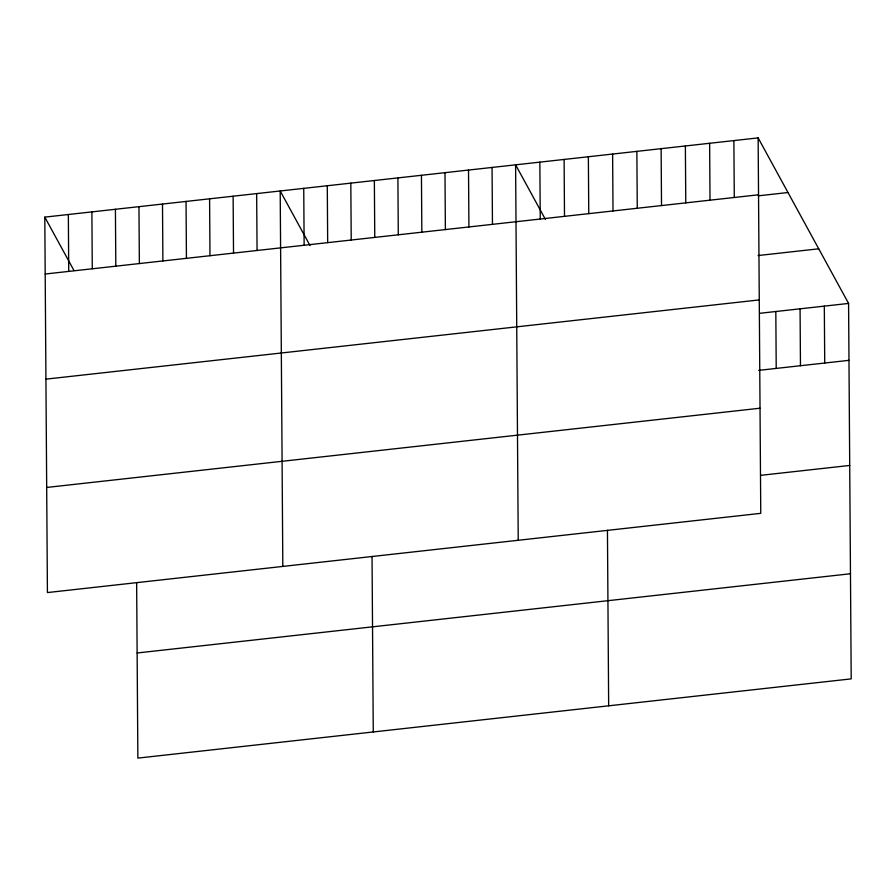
<?xml version="1.0" encoding="UTF-8"?>
<svg xmlns="http://www.w3.org/2000/svg" width="896" height="896" viewBox="0 0 896 896"><rect width="100%" height="100%" fill="white"/><g stroke="black" fill="none" stroke-linecap="round" stroke-linejoin="round"><path stroke-width="1.34" d="M758.139 137.894L760.76 513.341L47.421 592.57L44.8 217.123L758.139 137.894L848.579 303.43L851.2 678.877L137.861 758.106L136.64 582.579M45.192 274.019L758.531 194.79M758.341 195.821L787.987 192.528M758.094 255.539L818.731 248.808M45.931 379.142L759.27 299.914M759.651 313.309L848.579 303.43M758.699 370.362L848.971 360.338M46.693 487.446L760.021 408.218M760.782 475.328L849.71 465.45M137.133 652.982L850.461 573.754M545.451 219.464L515.603 164.83L518.224 540.277M310.05 245.605L280.202 190.982L282.822 566.418M44.8 217.123L73.987 270.536M824.32 306.13L824.723 363.026M800.072 308.818L800.464 365.725M775.824 311.517L776.216 368.413M733.88 140.594L734.283 197.49M709.632 143.282L710.024 200.178M685.373 145.981L685.776 202.877M661.125 148.669L661.517 205.565M636.866 151.368L637.269 208.264M612.618 154.056L613.01 210.952M607.443 530.298L608.664 705.813M588.358 156.755L588.762 213.651M564.11 159.443L564.502 216.339M539.851 162.142L540.254 219.038M492.061 167.451L492.464 224.347M468.518 170.061L468.922 226.957M444.987 172.682L445.379 229.578M421.445 175.291L421.837 232.187M397.902 177.901L398.294 234.808M374.36 180.522L374.763 237.418M372.042 556.438L373.262 731.954M350.818 183.131L351.221 240.027M327.286 185.752L327.678 242.648M303.744 188.362L304.136 245.258M256.659 193.592L257.062 250.488M233.117 196.202L233.52 253.109M209.586 198.822L209.978 255.718M186.043 201.432L186.435 258.328M162.501 204.053L162.893 260.949M138.958 206.662L139.362 263.558M115.416 209.272L115.819 266.179M91.885 211.893L92.277 268.789M68.342 214.502L68.734 271.398"/></g></svg>
